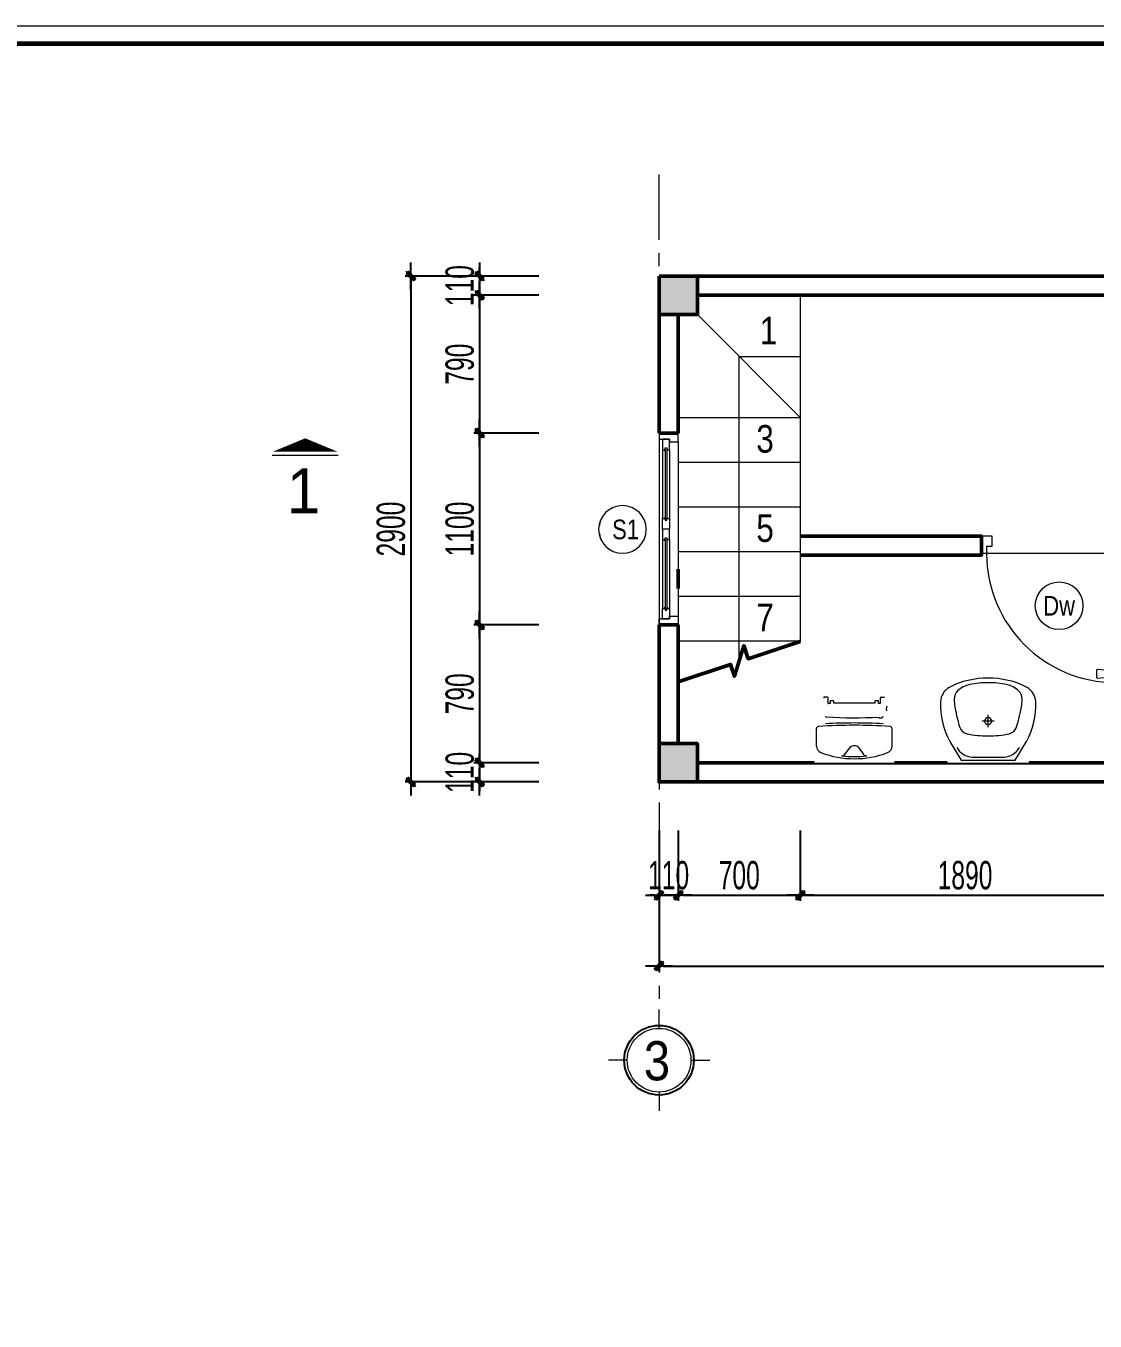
# Model space of a CAD drawing. Header units: millimetres. Extents: x 596422 to 1674380, y -367470 to 58862.
# Drawn here: x 1164035 to 1170166, y -24638 to -17213 of the extents above; entities that cross this region are included whole.
import ezdxf
from ezdxf.enums import TextEntityAlignment as Align

# ---------------------------------------------------------------- set-up
doc = ezdxf.new("R2010")
doc.units = ezdxf.units.MM
doc.header["$LTSCALE"] = 600
doc.header["$MEASUREMENT"] = 0
doc.linetypes.add('ACAD_ISO07W100', pattern=[3, 0, -3])
doc.linetypes.add('CENTER', pattern=[2, 1.25, -0.25, 0.25, -0.25])
doc.layers.get('0').update_dxf_attribs({"lineweight": 0})
doc.layers.get('Defpoints').update_dxf_attribs({"lineweight": 0})
for name, color, linetype, lineweight in [('0.10_Thiet-Bi', 157, 'Continuous', 9), ('0.15_Cua', 144, 'Continuous', 15), ('A-WIPEOUT', 254, 'ACAD_ISO07W100', 0), ('cat1', 30, 'Continuous', 50), ('cot', 40, 'Continuous', 13), ('EG Dim', 8, 'Continuous', 18), ('hatch1', 136, 'Continuous', 9), ('ISO', 33, 'Continuous', 15), ('LC ISO', 153, 'Continuous', 13), ('LC Khac', 4, 'Continuous', 9), ('LC Net manh', 9, 'Continuous', 5), ('LC noi that', 125, 'Continuous', 0), ('LC Text1', 3, 'Continuous', 20), ('text', 1, 'Continuous', 20), ('thay1', 63, 'Continuous', 18), ('truc', 76, 'CENTER', 9)]:
    doc.layers.add(name, color=color, linetype=linetype, lineweight=lineweight)
for name, color, linetype in [('font', 41, 'Continuous'), ('Khungten_LCDI', 7, 'Continuous'), ('Kichthuoc', 9, 'Continuous')]:
    doc.layers.add(name, color=color, linetype=linetype)
doc.styles.add('General text 2', font='arial.ttf')
doc.styles.add('HOATBIF', font='hoatbif.shx', dxfattribs={"width": 0.65})
doc.styles.add('Khungten', font='VHAVAN.TTF', dxfattribs={"width": 0.9, "height": 5000})
doc.styles.add('LC 1', font='VHAVANB.TTF')
doc.styles.add('style1', font='VHARIALN.TTF')
doc.styles.add('Title', font='VHAVAN.TTF', dxfattribs={"width": 0.8})
doc.dimstyles.new('1-100', dxfattribs={"dimscale": 300, "dimtxt": 1.2, "dimasz": 0.25, "dimexe": 0.5, "dimexo": 0, "dimgap": 0.3, "dimtad": 1, "dimdec": 0, "dimzin": 0, "dimdsep": 46, "dimtxsty": 'HOATBIF', "dimblk1": 'DOT', "dimblk2": 'DOT', "dimsah": 1, "dimcen": -1, "dimdle": 1, "dimclrd": 256, "dimclre": 256, "dimclrt": 4, "dimadec": 3, "dimazin": 2, "dimtfac": 0.333333, "dimtdec": 0, "dimtix": 1, "dimtmove": 2, "dimatfit": 3, "dimldrblk": 'DOT', "dimfxl": 1, "dimtvp": 0.833333, "dimtolj": 1, "dimtzin": 0, "dimarcsym": 0})

# ---------------------------------------------------------------- blocks, each defined once
blk = doc.blocks.new('TTRUC')
at = {"layer": 'ISO'}
for p, q in [((0, 6.37), (0, 10.13)), ((-6.37, 0), (-10.13, 0)), ((6.37, 0), (10.13, 0)), ((0, -6.37), (0, -10.13))]:
    blk.add_line(p, q, dxfattribs=at)
blk.add_circle((0, 0), 6.37, dxfattribs=at)
at = {"layer": 'Kichthuoc'}
blk.add_circle((0, 0), 6.95, dxfattribs=at)
blk = doc.blocks.new('DOT')
at = {"layer": 'Kichthuoc'}
blk.add_line((-3, 0), (3, 0), dxfattribs=at)
at = {"layer": 'Kichthuoc', "color": 4}
blk.add_line((-1, -1), (1, 1), dxfattribs=at)
blk.add_lwpolyline([(0.5, 1), (-1, -0.5), (-0.5, -1), (1, 0.5)], close=True, dxfattribs=at)
blk = doc.blocks.new('*D1135')
at = {"layer": 'Defpoints', "color": 0, "transparency": 16777216}
for p in [(1168475.5, -21824.4), (1170365.2, -21824.4), (1170365.2, -22196.1)]:
    blk.add_point(p, dxfattribs=at)
at = {"layer": 'EG Dim', "lineweight": -2, "transparency": 16777216}
for p, q in [((1168475.5, -21824.4), (1168475.5, -22228.6)), ((1170365.2, -21824.4), (1170365.2, -22228.6)), ((1168501.5, -22196.1), (1170339.2, -22196.1))]:
    blk.add_line(p, q, dxfattribs=at)
at = {"layer": 'EG Dim', "lineweight": -2, "transparency": 16777216, "xscale": 26, "yscale": 26, "zscale": 26, "rotation": 180}
blk.add_blockref('DOT', (1168475.5, -22196.1), dxfattribs=at)
at = {"layer": 'EG Dim', "lineweight": -2, "transparency": 16777216, "xscale": 26, "yscale": 26, "zscale": 26}
blk.add_blockref('DOT', (1170365.2, -22196.1), dxfattribs=at)
at = {"layer": 'EG Dim', "color": 4, "transparency": 16777216, "insert": (1169420.3, -22082.3), "char_height": 162.5, "attachment_point": 5, "style": 'HOATBIF'}
blk.add_mtext('\\A1;1890', dxfattribs=at)
blk = doc.blocks.new('_Dot')
at = {"color": 0, "linetype": 'ByBlock', "lineweight": -2}
blk.add_line((-0.5, 0), (-1, 0), dxfattribs=at)
at = {"color": 0, "linetype": 'ByBlock', "const_width": 0.5}
blk.add_lwpolyline([(-0.25, 0, 1), (0.25, 0, 1)], format="xyb", close=True, dxfattribs=at)
blk = doc.blocks.new('*D1137')
at = {"layer": 'Defpoints', "color": 0, "transparency": 16777216}
for p in [(1167665.6, -21824.4), (1175165.6, -21823.7), (1175165.6, -22602.3)]:
    blk.add_point(p, dxfattribs=at)
at = {"layer": 'EG Dim', "lineweight": -2, "transparency": 16777216}
for p, q in [((1167665.6, -21824.4), (1167665.6, -22634.8)), ((1175165.6, -21823.7), (1175165.6, -22634.8)), ((1167691.6, -22602.3), (1175139.6, -22602.3))]:
    blk.add_line(p, q, dxfattribs=at)
at = {"layer": 'EG Dim', "lineweight": -2, "transparency": 16777216, "xscale": 26, "yscale": 26, "zscale": 26, "rotation": 180}
blk.add_blockref('DOT', (1167665.6, -22602.3), dxfattribs=at)
at = {"layer": 'EG Dim', "lineweight": -2, "transparency": 16777216, "xscale": 26, "yscale": 26, "zscale": 26}
blk.add_blockref('DOT', (1175165.6, -22602.3), dxfattribs=at)
at = {"layer": 'EG Dim', "color": 4, "transparency": 16777216, "insert": (1171415.6, -22488.6), "char_height": 162.5, "attachment_point": 5, "style": 'HOATBIF'}
blk.add_mtext('\\A1;7500', dxfattribs=at)
blk = doc.blocks.new('*D1138')
at = {"layer": 'Defpoints', "color": 0, "transparency": 16777216}
for p in [(1166976.9, -18756.9), (1166637, -19546.9), (1166976.9, -19546.9)]:
    blk.add_point(p, dxfattribs=at)
at = {"layer": 'EG Dim', "lineweight": -2, "transparency": 16777216}
for p, q in [((1166976.9, -18756.9), (1166604.5, -18756.9)), ((1166637, -18782.9), (1166637, -19520.9)), ((1166976.9, -19546.9), (1166604.5, -19546.9))]:
    blk.add_line(p, q, dxfattribs=at)
at = {"layer": 'EG Dim', "lineweight": -2, "transparency": 16777216, "xscale": 26, "yscale": 26, "zscale": 26}
for p, rotation in [((1166637, -18756.9), 90), ((1166637, -19546.9), 270)]:
    blk.add_blockref('DOT', p, dxfattribs=dict(at, rotation=rotation))
at = {"layer": 'EG Dim', "color": 4, "transparency": 16777216, "insert": (1166523.3, -19151.9), "char_height": 162.5, "attachment_point": 5, "rotation": 90, "style": 'HOATBIF'}
blk.add_mtext('\\A1;790', dxfattribs=at)
blk = doc.blocks.new('*D1139')
at = {"layer": 'Defpoints', "color": 0, "transparency": 16777216}
for p in [(1166976.9, -21436.9), (1166637, -21546.9), (1166976.9, -21546.9)]:
    blk.add_point(p, dxfattribs=at)
at = {"layer": 'EG Dim', "lineweight": -2, "transparency": 16777216}
for p, q in [((1166976.9, -21436.9), (1166604.5, -21436.9)), ((1166637, -21410.9), (1166637, -21384.9)), ((1166637, -21436.9), (1166637, -21546.9)), ((1166976.9, -21546.9), (1166604.5, -21546.9)), ((1166637, -21572.9), (1166637, -21598.9))]:
    blk.add_line(p, q, dxfattribs=at)
at = {"layer": 'EG Dim', "lineweight": -2, "transparency": 16777216, "xscale": 26, "yscale": 26, "zscale": 26}
for p, rotation in [((1166637, -21436.9), 270), ((1166637, -21546.9), 90)]:
    blk.add_blockref('DOT', p, dxfattribs=dict(at, rotation=rotation))
at = {"layer": 'EG Dim', "color": 4, "transparency": 16777216, "insert": (1166523.3, -21491.9), "char_height": 162.5, "attachment_point": 5, "rotation": 90, "style": 'HOATBIF'}
blk.add_mtext('\\A1;110', dxfattribs=at)
blk = doc.blocks.new('*D1140')
at = {"layer": 'Defpoints', "color": 0, "transparency": 16777216}
for p in [(1166976.9, -18646.8), (1166637, -18756.9), (1166976.9, -18756.9)]:
    blk.add_point(p, dxfattribs=at)
at = {"layer": 'EG Dim', "lineweight": -2, "transparency": 16777216}
for p, q in [((1166637, -18620.8), (1166637, -18594.8)), ((1166976.9, -18646.8), (1166604.5, -18646.8)), ((1166637, -18646.8), (1166637, -18756.9)), ((1166976.9, -18756.9), (1166604.5, -18756.9)), ((1166637, -18782.9), (1166637, -18808.9))]:
    blk.add_line(p, q, dxfattribs=at)
at = {"layer": 'EG Dim', "lineweight": -2, "transparency": 16777216, "xscale": 26, "yscale": 26, "zscale": 26}
for p, rotation in [((1166637, -18646.8), 270), ((1166637, -18756.9), 90)]:
    blk.add_blockref('DOT', p, dxfattribs=dict(at, rotation=rotation))
at = {"layer": 'EG Dim', "color": 4, "transparency": 16777216, "insert": (1166523.3, -18701.8), "char_height": 162.5, "attachment_point": 5, "rotation": 90, "style": 'HOATBIF'}
blk.add_mtext('\\A1;110', dxfattribs=at)
blk = doc.blocks.new('*D1141')
at = {"layer": 'Defpoints', "color": 0, "transparency": 16777216}
for p in [(1166976.9, -18646.8), (1166242.4, -21546.9), (1166976.9, -21546.9)]:
    blk.add_point(p, dxfattribs=at)
at = {"layer": 'EG Dim', "lineweight": -2, "transparency": 16777216}
for p, q in [((1166976.9, -18646.8), (1166209.9, -18646.8)), ((1166242.4, -18672.8), (1166242.4, -21520.9)), ((1166976.9, -21546.9), (1166209.9, -21546.9))]:
    blk.add_line(p, q, dxfattribs=at)
at = {"layer": 'EG Dim', "lineweight": -2, "transparency": 16777216, "xscale": 26, "yscale": 26, "zscale": 26}
for p, rotation in [((1166242.4, -18646.8), 90), ((1166242.4, -21546.9), 270)]:
    blk.add_blockref('DOT', p, dxfattribs=dict(at, rotation=rotation))
at = {"layer": 'EG Dim', "color": 4, "transparency": 16777216, "insert": (1166128.6, -20096.9), "char_height": 162.5, "attachment_point": 5, "rotation": 90, "style": 'HOATBIF'}
blk.add_mtext('\\A1;2900', dxfattribs=at)
blk = doc.blocks.new('*D1142')
at = {"layer": 'Defpoints', "color": 0, "transparency": 16777216}
for p in [(1167665.6, -21824.4), (1167775.6, -21824.4), (1167775.6, -22196.1)]:
    blk.add_point(p, dxfattribs=at)
at = {"layer": 'EG Dim', "lineweight": -2, "transparency": 16777216}
for p, q in [((1167665.6, -21824.4), (1167665.6, -22228.6)), ((1167775.6, -21824.4), (1167775.6, -22228.6)), ((1167639.6, -22196.1), (1167613.6, -22196.1)), ((1167665.6, -22196.1), (1167775.6, -22196.1)), ((1167801.6, -22196.1), (1167827.6, -22196.1))]:
    blk.add_line(p, q, dxfattribs=at)
at = {"layer": 'EG Dim', "lineweight": -2, "transparency": 16777216, "xscale": 26, "yscale": 26, "zscale": 26}
blk.add_blockref('DOT', (1167665.6, -22196.1), dxfattribs=at)
at = {"layer": 'EG Dim', "lineweight": -2, "transparency": 16777216, "xscale": 26, "yscale": 26, "zscale": 26, "rotation": 180}
blk.add_blockref('DOT', (1167775.6, -22196.1), dxfattribs=at)
at = {"layer": 'EG Dim', "color": 4, "transparency": 16777216, "insert": (1167720.6, -22082.3), "char_height": 162.5, "attachment_point": 5, "style": 'HOATBIF'}
blk.add_mtext('\\A1;110', dxfattribs=at)
blk = doc.blocks.new('*U10')
at = {"layer": 'A-WIPEOUT'}
blk.add_lwpolyline([(0, 4.25), (-2.5, 3.44), (-4.04, 1.31), (-4.04, -1.31), (-2.5, -3.44), (0, -4.25), (2.5, -3.44), (4.04, -1.31), (4.04, 1.31), (2.5, 3.44)], close=True, dxfattribs=at)
blk.add_wipeout([(0, 4.25), (-2.5, 3.44), (-4.04, 1.31), (-4.04, -1.31), (-2.5, -3.44), (0, -4.25), (2.5, -3.44), (4.04, -1.31), (4.04, 1.31), (2.5, 3.44)]).dxf.layer = 'A-WIPEOUT'
blk.add_circle((0, 0), 4.25)
at = {"layer": 'text', "style": 'General text 2', "width": 0.8, "flags": 8}
blk.add_attdef('SYMBOL', text='', height=3.5, dxfattribs=at).set_placement((0, 0), align=Align.MIDDLE_CENTER)
blk = doc.blocks.new('*U14')
for p, q in [((30, 640), (30, 100)), ((70, 640), (70, 100)), ((30, 0), (770, 0))]:
    blk.add_line(p, q)
at = {"color": 8, "lineweight": 9}
for p, q in [((47.5, 650), (47.5, 90)), ((52.5, 650), (52.5, 90))]:
    blk.add_line(p, q, dxfattribs=at)
for points in [[(5.1, 669.5), (-34.9, 665.5, -0.443716), (-40.4, 670.5), (-40.4, 709.5, -0.443716), (-34.9, 714.5), (5.1, 710.5, -0.385314), (9.6, 705.5), (9.6, 674.5, -0.385314)], [(94.9, 669.5), (134.9, 665.5, 0.443716), (140.4, 670.5), (140.4, 709.5, 0.443716), (134.9, 714.5), (94.9, 710.5, 0.385314), (90.4, 705.5), (90.4, 674.5, 0.385314)]]:
    blk.add_lwpolyline(points, format="xyb", close=True)
for points in [[(20.3, 685), (9.6, 685), (9.6, 695), (20.3, 695)], [(55, 640), (70, 640), (70, 740), (30, 740), (30, 640), (45, 640), (45, 650), (55, 650), (55, 640)], [(79.7, 685), (90.4, 685), (90.4, 695), (79.7, 695)], [(55, 100), (70, 100), (70, 0), (30, 0), (30, 100), (45, 100), (45, 90), (55, 90), (55, 100)]]:
    blk.add_lwpolyline(points)
for points in [[(30, 0), (0, 0), (0, -100), (60, -100), (60, -40), (30, -40)], [(770, 0), (800, 0), (800, -100), (740, -100), (740, -40), (770, -40)]]:
    blk.add_lwpolyline(points, close=True)
for centre, start, end in [((70, 690), 143.1301, 216.8699), ((30, 690), 323.1301, 36.8699)]:
    blk.add_arc(centre, 50, start, end)
for centre, radius, start, end in [((30, 0), 740, 0, 90), ((47, 640.9), 8.25, 186.43423, 273.2898), ((53, 640.9), 8.25, 266.7102, 353.56577), ((47, 99.1), 8.25, 86.7102, 173.56577), ((53, 99.1), 8.25, 6.43423, 93.2898)]:
    blk.add_arc(centre, radius, start, end, dxfattribs=at)
blk = doc.blocks.new('TB WC BonCau 01')
at = {"color": 8}
blk.add_wipeout([(0, 230), (195.9, 230), (216, 220), (220.9, 206.7), (221.3, 200), (222.6, 180), (223.5, 165), (265.8, 168), (276.1, 180), (289.7, 184.9), (365.9, 190), (371, 185), (371, 180), (371, 173.8), (376, 174.1), (376, 180), (376, 185), (381, 190), (502, 185.5), (546.1, 180), (590.2, 170.3), (621.5, 160), (663.1, 140), (693.4, 120), (717.3, 100), (729.8, 87.8), (736.7, 80), (750, 60), (758.7, 40), (763.6, 20), (765.1, 0), (763.6, -20), (758.7, -40), (750, -60), (736.7, -80), (729.8, -87.8), (717.3, -100), (693.4, -120), (663.1, -140), (621.5, -160), (590.2, -170.3), (546.1, -180), (502, -185.5), (381, -190), (376, -185), (376, -180), (376, -174.1), (371, -173.8), (371, -180), (371, -185), (365.9, -190), (324, -187.9), (323.9, -200), (323.8, -205.4), (322, -207.4), (300, -207.4), (298.2, -205.4), (298.1, -200), (298, -185.8), (289.7, -184.9), (276, -180), (265.8, -168), (223.5, -164.9), (222.6, -180), (221.3, -200), (220.9, -206.7), (216, -220), (195.9, -230), (0, -230)], dxfattribs=at)
for p, q in [((95.4, 217), (195.9, 217)), ((340.5, 149), (371, 149)), ((376, 174.1), (371, 173.8)), ((376, 154), (376, 174.1)), ((339.5, 139), (339.5, 148)), ((352.5, 138.5), (340, 138.5)), ((341.5, -117.5), (341.5, 117.5)), ((341.5, 117.5), (352.5, 117.5)), ((354.5, 119.5), (354.5, 136.5)), ((48.3, 53.4), (84, 27.5)), ((84, -27.5), (48.3, -53.4)), ((258.2, -142), (258.2, -158)), ((260.2, -140), (261.7, -140)), ((339.5, -148), (339.5, -139)), ((340, -138.5), (352.5, -138.5)), ((352.5, -117.5), (341.5, -117.5)), ((354.5, -136.5), (354.5, -119.5)), ((95.4, -217), (195.9, -217)), ((261.7, -160), (260.2, -160)), ((263.3, -160.1), (261.9, -160.1)), ((371, -149), (340.5, -149)), ((376, -154), (376, -174.1))]:
    blk.add_line(p, q)
for centre, radius, start, end in [((563, 0), 540, 159.26776, 200.73208), ((95.4, 177), 40, 89.99856, 159.2669), ((195.9, 205), 12, 3.91856, 90), ((-2782, 0), 2997, 356.06204, 3.93797), ((-2782, 0), 3010, 356.85899, 3.14255), ((2758, 0), 2500, 176.38546, 183.20799), ((292.9, 155.1), 30, 154.597, 176.39375), ((340.5, 148), 1, 89.9427, 180), ((371, 154), 5, 270.01144, 0), ((340, 139), 0.499, 180, 270.11457), ((352.5, 136.5), 2, 0, 89.97134), ((352.5, 119.5), 2, 270.02864, 0), ((535, 0), 500, 171.66812, 188.3323), ((60.1, 69.6), 20, 171.67987, 234.05139), ((64, 0), 34, 10.76096, 54.0415), ((64, 0), 34, 349.23902, 10.76096), ((60.1, -69.6), 20, 125.95468, 188.3347), ((64, 0), 34, 305.94746, 349.23406), ((260.2, -142), 2, 90, 180), ((340, -139), 0.5, 89.88541, 180), ((340.5, -148), 0.999, 180, 270.05728), ((352.5, -119.5), 2, 0, 89.97134), ((352.5, -136.5), 2, 270.02864, 0), ((95.4, -177), 40, 200.73123, 270.00141), ((195.9, -205), 12, 270.00476, 356.06268), ((260.2, -158), 2, 180, 270), ((292.9, -155.1), 30, 189.56434, 205.42517), ((309.9, -202.2), 20.2, 45.63272, 125.86264), ((371, -154), 5, 0, 89.98854)]:
    blk.add_arc(centre, radius, start, end)
blk = doc.blocks.new('*U47')
at = {"color": 8}
blk.add_wipeout([(0, 232), (40.2, 240), (140.8, 260), (241.3, 280), (295.7, 287.4), (351.7, 288), (388.5, 280), (421.2, 260), (439.3, 240), (450.7, 220), (459.9, 200), (468.1, 180), (475.3, 160), (481.4, 140), (486.7, 120), (491, 100), (494.5, 80), (497.1, 60), (498.9, 40), (499.9, 20), (500, 0), (499.9, -20), (498.9, -40), (497.1, -60), (494.5, -80), (491, -100), (486.7, -120), (481.4, -140), (475.3, -160), (468.1, -180), (459.9, -200), (450.7, -220), (439.3, -240), (421.2, -260), (388.5, -280), (351.7, -288), (295.7, -287.4), (240.1, -279.8), (140.8, -260), (40.2, -240), (0, -232)], dxfattribs=at).dxf.layer = 'LC noi that'
for p, q in [((204.3, 0), (274.3, 0)), ((239.3, 35), (239.3, -35))]:
    blk.add_line(p, q)
blk.add_lwpolyline([(15, -154.1), (15, 154.1), (121.2, 219.1, -0.14257), (351, 273, -0.255099), (432.2, 223.3, -0.124237), (485, 0, -0.124237), (432.2, -223.3, -0.255099), (351, -273, -0.142542), (121.2, -219.1)], format="xyb", close=True)
for points in [[(86.7, -179.7, -0.253319), (32.7, -92.2), (32.7, 92.2, -0.253319), (86.7, 179.6)], [(154, 0, -0.05085), (166.4, 121.1, -0.267955), (202.9, 162.2, -0.045825), (334.9, 192.9, -0.034433), (365, 195, -0.20396), (411.9, 175, -0.140892), (447.9, 106.7, -0.051029), (459, 0, -0.051029), (447.9, -106.7, -0.140892), (411.9, -175, -0.20396), (365, -195, -0.034433), (334.9, -192.9, -0.045825), (202.9, -162.2, -0.267955), (166.4, -121.1, -0.05085), (154, 0, 0.05085)]]:
    blk.add_lwpolyline(points, format="xyb")
blk.add_circle((239.3, 0), 20)
blk = doc.blocks.new('LCDI-new')
at = {"layer": 'Defpoints', "lineweight": 0}
blk.add_lwpolyline([(-1626044.71, 488105.01), (-1626044.71, 488402.01), (-1625624.71, 488402.01), (-1625624.71, 488105.01)], close=True, dxfattribs=at)
at = {"layer": 'Khungten_LCDI', "color": 5, "lineweight": 60}
blk.add_lwpolyline([(-1626032.71, 488107.01), (-1626032.71, 488400.01), (-1625626.71, 488400.01), (-1625626.71, 488107.01)], close=True, dxfattribs=at)
at = {"color": 2, "style": 'Title', "width": 1.824646}
for tag, p, p2 in [('TENBANVE1', (-1625663.58, 488164.65), (-1625629.32, 488164.65)), ('TENBANVE2', (-1625663.58, 488157.89), (-1625629.32, 488157.89))]:
    blk.add_attdef(tag, text='', height=2.5, dxfattribs=at).set_placement(p, p2, align=Align.FIT)
at = {"color": 7, "style": 'Khungten', "width": 0.8}
for tag, p in [('REVISION', (-1625637.72, 488146.05)), ('NGAYHT', (-1625637.25, 488137.42))]:
    blk.add_attdef(tag, text='', height=2, dxfattribs=at).set_placement(p, align=Align.CENTER)
at = {"color": 2, "style": 'Title', "width": 0.7}
blk.add_attdef('SOBANVE', text='', height=2.5, dxfattribs=at).set_placement((-1625637.09, 488114.55), align=Align.CENTER)
blk = doc.blocks.new('*U18')
for p, q in [((35, 0), (1065, 0)), ((610, -20), (1005, -20)), ((610, -60), (1005, -60)), ((50, -110), (1050, -110))]:
    blk.add_line(p, q)
at = {"color": 8, "lineweight": 5}
for p, q in [((95, -20), (490, -20)), ((95, -35), (490, -35)), ((95, -45), (490, -45)), ((95, -60), (490, -60)), ((610, -20), (1005, -20)), ((610, -35), (1005, -35)), ((610, -45), (1005, -45)), ((610, -60), (1005, -60))]:
    blk.add_line(p, q, dxfattribs=at)
for points in [[(0, 0), (35, 0), (35, -60), (50, -60), (50, -110), (0, -110), (0, 0)], [(1100, 0), (1065, 0), (1065, -60), (1050, -60), (1050, -110), (1100, -110), (1100, 0)], [(610, -45), (610, -60), (550, -60), (550, -20), (610, -20), (610, -35), (600, -35), (600, -45), (610, -45)], [(1005, -45), (1005, -60), (1065, -60), (1065, -20), (1005, -20), (1005, -35), (1015, -35), (1015, -45), (1005, -45)]]:
    blk.add_lwpolyline(points)
for points in [[(35, -20), (95, -20), (95, -35), (85, -35), (85, -45), (95, -45), (95, -60), (35, -60)], [(550, -20), (490, -20), (490, -35), (500, -35), (500, -45), (490, -45), (490, -60), (550, -60)]]:
    blk.add_lwpolyline(points, close=True)
for points in [[(95, -28.8, -0.312187), (102.1, -35, -0.312187)], [(95, -51.2, 0.312187), (102.1, -45, 0.312187)], [(490, -28.8, 0.312187), (482.9, -35, 0.312187)], [(490, -51.2, -0.312187), (482.9, -45, -0.312187)]]:
    blk.add_lwpolyline(points, format="xyb", dxfattribs=at)
for centre, start, end in [((609.1, -37), 14.21506, 83.56577), ((609.1, -43), 276.43423, 345.78494), ((1005.9, -37), 96.43423, 165.78494), ((1005.9, -43), 194.21506, 263.56577)]:
    blk.add_arc(centre, 8.25, start, end, dxfattribs=at)
blk = doc.blocks.new('*D1047')
at = {"layer": 'Defpoints', "color": 0, "transparency": 16777216}
for p in [(1166976.9, -19546.9), (1166637, -20646.8), (1166976.9, -20646.8)]:
    blk.add_point(p, dxfattribs=at)
at = {"layer": 'EG Dim', "lineweight": -2, "transparency": 16777216}
for p, q in [((1166976.9, -19546.9), (1166604.5, -19546.9)), ((1166637, -19572.9), (1166637, -20620.8)), ((1166976.9, -20646.8), (1166604.5, -20646.8))]:
    blk.add_line(p, q, dxfattribs=at)
at = {"layer": 'EG Dim', "lineweight": -2, "transparency": 16777216, "xscale": 26, "yscale": 26, "zscale": 26}
for p, rotation in [((1166637, -19546.9), 90), ((1166637, -20646.8), 270)]:
    blk.add_blockref('DOT', p, dxfattribs=dict(at, rotation=rotation))
at = {"layer": 'EG Dim', "color": 4, "transparency": 16777216, "insert": (1166523.3, -20096.9), "char_height": 162.5, "attachment_point": 5, "rotation": 90, "style": 'HOATBIF'}
blk.add_mtext('\\A1;1100', dxfattribs=at)
blk = doc.blocks.new('*D1048')
at = {"layer": 'Defpoints', "color": 0, "transparency": 16777216}
for p in [(1166976.9, -20646.8), (1166637, -21436.9), (1166976.9, -21436.9)]:
    blk.add_point(p, dxfattribs=at)
at = {"layer": 'EG Dim', "lineweight": -2, "transparency": 16777216}
for p, q in [((1166976.9, -20646.8), (1166604.5, -20646.8)), ((1166637, -20672.8), (1166637, -21410.9)), ((1166976.9, -21436.9), (1166604.5, -21436.9))]:
    blk.add_line(p, q, dxfattribs=at)
at = {"layer": 'EG Dim', "lineweight": -2, "transparency": 16777216, "xscale": 26, "yscale": 26, "zscale": 26}
for p, rotation in [((1166637, -20646.8), 90), ((1166637, -21436.9), 270)]:
    blk.add_blockref('DOT', p, dxfattribs=dict(at, rotation=rotation))
at = {"layer": 'EG Dim', "color": 4, "transparency": 16777216, "insert": (1166523.3, -21041.8), "char_height": 162.5, "attachment_point": 5, "rotation": 90, "style": 'HOATBIF'}
blk.add_mtext('\\A1;790', dxfattribs=at)
blk = doc.blocks.new('*D1054')
at = {"layer": 'Defpoints', "color": 0, "transparency": 16777216}
for p in [(1167775.6, -21824.4), (1168475.5, -21824.4), (1168475.5, -22196.1)]:
    blk.add_point(p, dxfattribs=at)
at = {"layer": 'EG Dim', "lineweight": -2, "transparency": 16777216}
for p, q in [((1167775.6, -21824.4), (1167775.6, -22228.6)), ((1168475.5, -21824.4), (1168475.5, -22228.6)), ((1167801.6, -22196.1), (1168449.5, -22196.1))]:
    blk.add_line(p, q, dxfattribs=at)
at = {"layer": 'EG Dim', "lineweight": -2, "transparency": 16777216, "xscale": 26, "yscale": 26, "zscale": 26, "rotation": 180}
blk.add_blockref('DOT', (1167775.6, -22196.1), dxfattribs=at)
at = {"layer": 'EG Dim', "lineweight": -2, "transparency": 16777216, "xscale": 26, "yscale": 26, "zscale": 26}
blk.add_blockref('DOT', (1168475.5, -22196.1), dxfattribs=at)
at = {"layer": 'EG Dim', "color": 4, "transparency": 16777216, "insert": (1168125.6, -22082.3), "char_height": 162.5, "attachment_point": 5, "style": 'HOATBIF'}
blk.add_mtext('\\A1;700', dxfattribs=at)

msp = doc.modelspace()

# ---------------------------------------------------------------- hatches: boundary and pattern name
at = {"layer": 'cot', "transparency": 33554687}
h = msp.add_hatch(color=256, dxfattribs=at)
h.dxf.hatch_style = 1
h.paths.add_polyline_path([(1167665.3, -18866.9), (1167885.3, -18866.9), (1167885.3, -18646.9), (1167665.3, -18646.9)])
h = msp.add_hatch(color=256, dxfattribs=at)
h.dxf.hatch_style = 1
h.paths.add_polyline_path([(1167665.6, -21546.9), (1167885.6, -21546.9), (1167885.6, -21326.9), (1167665.6, -21326.9)])

# ---------------------------------------------------------------- linework, layer by layer
at = {"layer": 'cat1'}
for p, q in [((1172665.4, -18646.5), (1167665.4, -18646.9)), ((1167665.4, -18866.9), (1167665.4, -18646.9)), ((1172445.4, -18756.5), (1167885.4, -18756.9)), ((1167665.5, -19546.9), (1167665.5, -18866.9)), ((1167775.4, -19546.9), (1167775.4, -18866.9)), ((1167665.5, -19546.9), (1167775.4, -19546.9)), ((1167775.5, -20436.9), (1167775.5, -20326.9)), ((1167665.6, -21546.9), (1167665.5, -20646.9)), ((1167665.5, -20646.9), (1167775.5, -20646.9)), ((1167775.6, -21326.9), (1167775.5, -20646.9)), ((1167775.6, -21436.9), (1167775.6, -21436.9)), ((1172445.6, -21436.5), (1167885.6, -21436.9)), ((1175165.6, -21546.3), (1167665.6, -21546.9))]:
    msp.add_line(p, q, dxfattribs=at)
for points in [[(1167665.4, -18646.9), (1167885.4, -18646.9), (1167885.4, -18866.9), (1167665.4, -18866.9), (1167665.4, -18646.9)], [(1168475.5, -20136.9), (1169514.2, -20136.8), (1169514.2, -20246.8), (1168475.5, -20246.9)], [(1167775.5, -20972.6), (1168075.9, -20873.3), (1168098.2, -20940.8), (1168151.5, -20764.9), (1168176.4, -20840.1), (1168475.5, -20741.2)], [(1167665.6, -21326.9), (1167885.6, -21326.9), (1167885.6, -21546.9), (1167665.6, -21546.9), (1167665.6, -21326.9)]]:
    msp.add_lwpolyline(points, dxfattribs=at)
at = {"layer": 'hatch1'}
msp.add_lwpolyline([(1168124.9, -20852.8), (1168125.4, -19106.9), (1168475.4, -19106.9)], dxfattribs=at)
at = {"layer": 'LC Khac', "color": 1, "ltscale": 2}
msp.add_line((1165825.9, -19674.7), (1165447.3, -19674.7), dxfattribs=at)
msp.add_lwpolyline([(1165636.6, -19576.7, 0, 367.7, 0), (1165636.6, -19652.7, 214.5, 214.5, 0)], format="xyseb", dxfattribs=at)
at = {"layer": 'thay1'}
for p, q in [((1168475.4, -18756.9), (1168475.5, -20741.2)), ((1167885.4, -18866.9), (1168475.4, -19456.9)), ((1167775.4, -19456.9), (1168475.4, -19456.9)), ((1167775.4, -19712.9), (1168475.4, -19712.9)), ((1167775.4, -19968.9), (1168475.4, -19968.9)), ((1167775.4, -20224.9), (1168475.4, -20224.9)), ((1167775.4, -20480.9), (1168475.4, -20480.9)), ((1167775.4, -20736.9), (1168475.4, -20736.9))]:
    msp.add_line(p, q, dxfattribs=at)
at = {"layer": 'truc', "ltscale": 0.5}
msp.add_line((1167665.3, -18064.9), (1167665.7, -22851.3), dxfattribs=at)

# ---------------------------------------------------------------- block references
at = {"layer": '0.15_Cua', "xscale": -1, "rotation": 90}
msp.add_blockref('*U18', (1167665.5, -19546.9), dxfattribs=at)
at = {"layer": 'LC ISO', "xscale": 28.69141044115101, "yscale": 28.69141044115101, "zscale": 28.69141044115101}
msp.add_blockref('TTRUC', (1167665.7, -23142), dxfattribs=at)
at = {"layer": 'LC Net manh'}
ref = msp.add_blockref('*U10', (1169960, -20536.7), dxfattribs=dict(at, xscale=32.15220827406386, yscale=32.15220827406386, zscale=32.15220827406386))
ref.add_attrib('SYMBOL', 'Dw', dxfattribs={"layer": 'text', "height": 112.53, "style": 'General text 2', "width": 0.8}).set_placement((1169960, -20536.7), align=Align.MIDDLE_CENTER)

# ---------------------------------------------------------------- texts
at = {"ltscale": 2, "style": 'LC 1'}
msp.add_attdef('1', text='A', height=257.4, dxfattribs=at).set_placement((1165627.3, -19877.9), align=Align.MIDDLE_CENTER)
at = {"layer": 'font', "style": 'style1'}
for s, p in [('1', (1168243.3, -19038)), ('3', (1168223.2, -19658.5)), ('5', (1168223.2, -20170.5)), ('7', (1168223.2, -20682.5))]:
    msp.add_text(s, height=157.9, dxfattribs=at).set_placement(p)
at = {"layer": 'LC Text1', "ltscale": 0.2, "style": 'LC 1', "width": 0.9}
msp.add_text('3', height=224.7, dxfattribs=at).set_placement((1167653.7, -23324.8), align=Align.BOTTOM_CENTER)

# ---------------------------------------------------------------- dimensions: what is measured, and where the dimension line sits
at = {"layer": 'EG Dim'}
for base, p1, p2, picture, middle in [((1166637, -18756.9), (1166976.9, -18646.8), (1166976.9, -18756.9), '*D1140', (1166523.3, -18701.8)), ((1166242.4, -21546.9), (1166976.9, -18646.8), (1166976.9, -21546.9), '*D1141', (1166128.6, -20096.9)), ((1166637, -19546.9), (1166976.9, -18756.9), (1166976.9, -19546.9), '*D1138', (1166523.3, -19151.9)), ((1166637, -20646.8), (1166976.9, -19546.9), (1166976.9, -20646.8), '*D1047', (1166523.3, -20096.9)), ((1166637, -21436.9), (1166976.9, -20646.8), (1166976.9, -21436.9), '*D1048', (1166523.3, -21041.8)), ((1166637, -21546.9), (1166976.9, -21436.9), (1166976.9, -21546.9), '*D1139', (1166523.3, -21491.9))]:
    dim = msp.add_linear_dim(base=base, p1=p1, p2=p2, angle=90, dimstyle='1-100', override={"dimscale": 65, "dimtxt": 2.5, "dimasz": 0.4, "dimgap": 0.5}, dxfattribs=at)
    dim.commit()
    dim.dimension.update_dxf_attribs({"geometry": picture, "text_midpoint": middle})
for base, p1, p2, picture, middle in [((1167775.6, -22196.1), (1167665.6, -21824.4), (1167775.6, -21824.4), '*D1142', (1167720.6, -22082.3)), ((1175165.6, -22602.3), (1167665.6, -21824.4), (1175165.6, -21823.7), '*D1137', (1171415.6, -22488.6)), ((1168475.5, -22196.1), (1167775.6, -21824.4), (1168475.5, -21824.4), '*D1054', (1168125.6, -22082.3)), ((1170365.2, -22196.1), (1168475.5, -21824.4), (1170365.2, -21824.4), '*D1135', (1169420.3, -22082.3))]:
    dim = msp.add_linear_dim(base=base, p1=p1, p2=p2, dimstyle='1-100', override={"dimscale": 65, "dimtxt": 2.5, "dimasz": 0.4, "dimgap": 0.5}, dxfattribs=at)
    dim.commit()
    dim.dimension.update_dxf_attribs({"geometry": picture, "text_midpoint": middle})

# ---------------------------------------------------------------- next in the draw order: block references
at = {"layer": '0.10_Thiet-Bi', "rotation": 90}
msp.add_blockref('TB WC BonCau 01', (1168785.3, -21436.8), dxfattribs=at)
at = {"layer": '0.15_Cua', "rotation": 180}
msp.add_blockref('*U14', (1170314.2, -20236.7), dxfattribs=at)

# ---------------------------------------------------------------- next in the draw order: block references
at = {"layer": '0.10_Thiet-Bi', "xscale": -1, "rotation": 270.0000408906681}
msp.add_blockref('*U47', (1169552.8, -21436.8), dxfattribs=at)

# ---------------------------------------------------------------- next in the draw order: block references
at = {"layer": 'Kichthuoc', "xscale": 50.00000000005321, "yscale": 50.00000000005321, "zscale": 50.00000000005321}
msp.add_blockref('LCDI-new', (82465204.8, -24437313), dxfattribs=at)

# ---------------------------------------------------------------- next in the draw order: block references
at = {"layer": 'LC Net manh'}
ref = msp.add_blockref('*U10', (1167456, -20099.2), dxfattribs=dict(at, xscale=-32.15220827406386, yscale=32.15220827406386, zscale=32.15220827406386))
ref.add_attrib('SYMBOL', 'S1', dxfattribs={"layer": 'text', "height": 112.53, "style": 'General text 2', "width": 0.8}).set_placement((1167473.5, -20099.2), align=Align.MIDDLE_CENTER)

doc.saveas('drawing.dxf')
